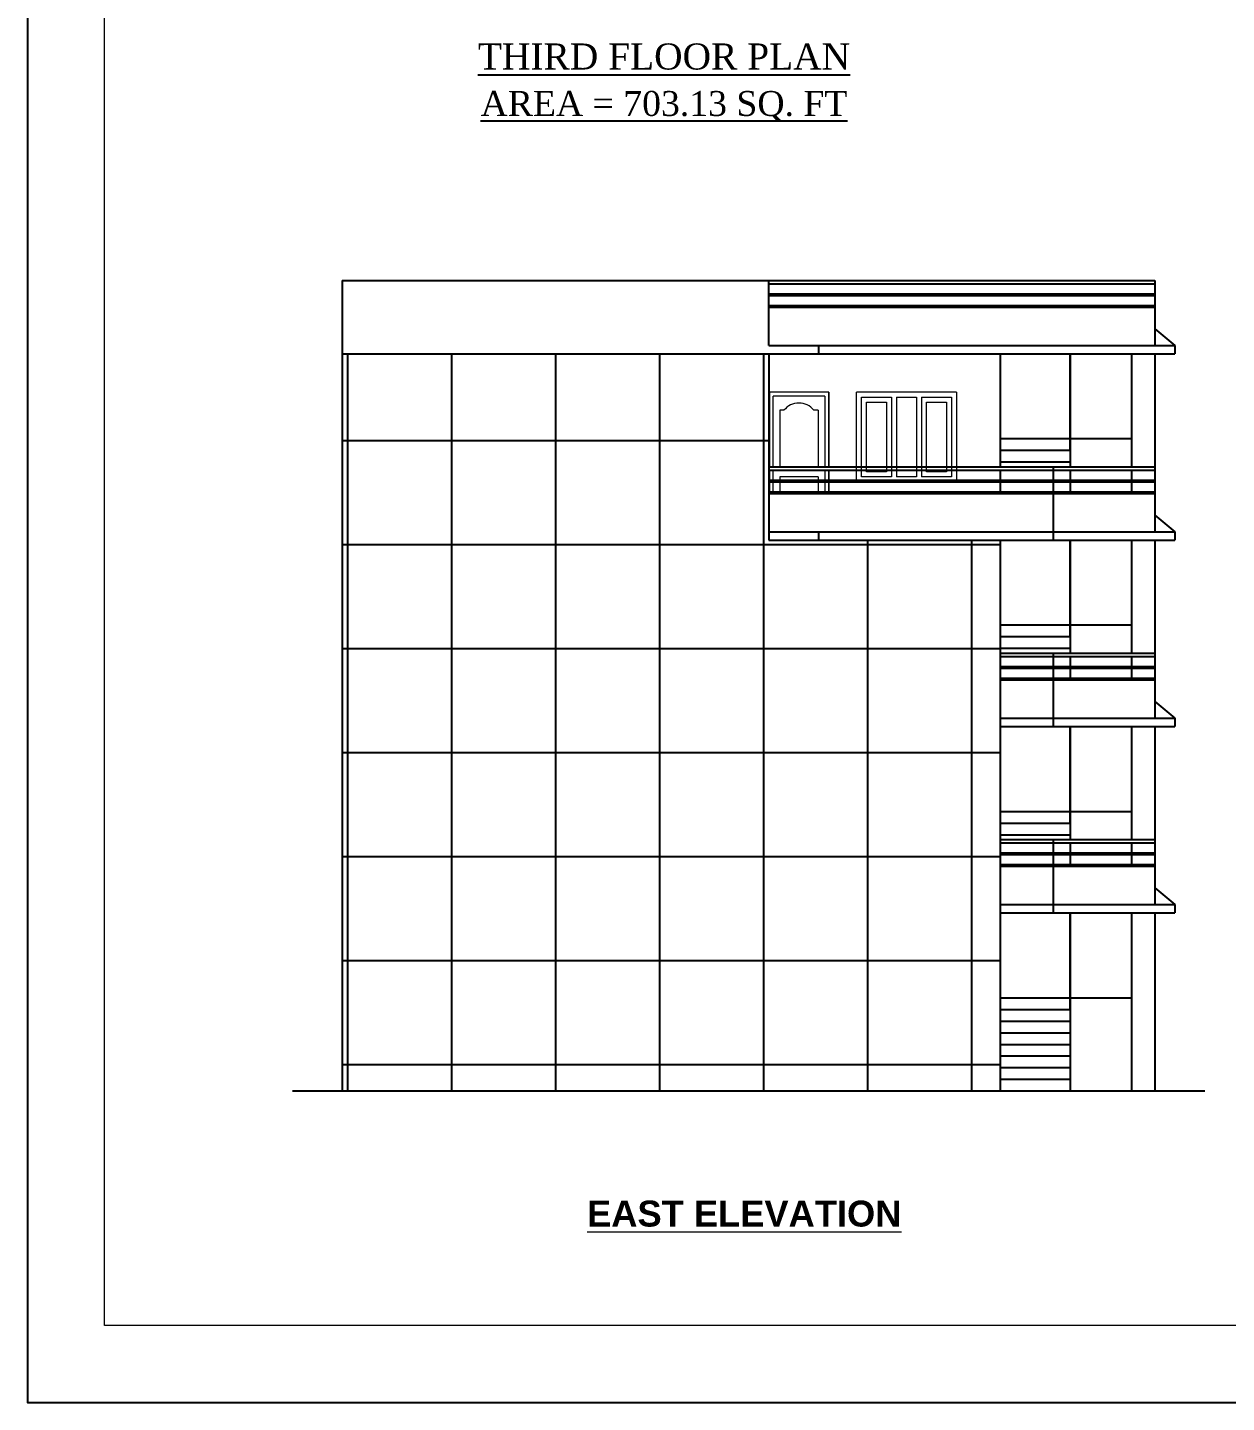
# Model space of a CAD drawing. Header units: inches. Extents: x -4597 to 93300, y -14139 to 5932.
# Drawn here: x -4597 to -3877, y -11124 to -10298 of the extents above; entities that cross this region are included whole.
import ezdxf

# ---------------------------------------------------------------- set-up
doc = ezdxf.new("R2010")
doc.units = ezdxf.units.IN
doc.header["$LTSCALE"] = 0.5
doc.header["$MEASUREMENT"] = 0
for name, color, linetype, lineweight in [('door', 202, 'Continuous', 5), ('ELE1', 3, 'Continuous', 9), ('TEXT', 220, 'Continuous', 9), ('Toilet', 7, 'Continuous', 25), ('win', 5, 'Continuous', 18)]:
    doc.layers.add(name, color=color, linetype=linetype, lineweight=lineweight)
doc.styles.add('ordinary', font='ARIALN.TTF')
doc.styles.get("Standard").update_dxf_attribs({"font": 'arial.ttf'})

msp = doc.modelspace()

# ---------------------------------------------------------------- hatches: boundary and pattern name
at = {"layer": 'Toilet'}
h = msp.add_hatch(dxfattribs=at)
h.set_pattern_fill('ANSI37', color=256, scale=500, angle=45, style=0)
h.set_pattern_definition([(90, (-16154.98, 3141.114), (-62.5, 0), []), (180, (-16154.98, 3141.114), (-4e-15, -62.5), [])])
h.paths.add_polyline_path([(-4408.21, -10825.26), (-4408.21, -10937.26), (-4012.78, -10937.26), (-4012.78, -10606.26), (-4151.78, -10606.26), (-4151.78, -10494.26), (-4408.21, -10494.26)])

# ---------------------------------------------------------------- linework, layer by layer
at = {"layer": 'Defpoints'}
msp.add_lwpolyline([(-1419.77, -8876.52), (-4597.37, -8876.52), (-4597.37, -11124.49), (-1419.77, -11124.49)], close=True, dxfattribs=at)
at = {"layer": 'door', "lineweight": 13}
for p, q in [((-4151.28, -10562.26), (-4151.28, -10517.26)), ((-4115.78, -10517.26), (-4151.28, -10517.26)), ((-4115.78, -10562.26), (-4115.78, -10517.26)), ((-4115.78, -10517.26), (-4115.78, -10562.26)), ((-4149.28, -10562.26), (-4149.28, -10519.76)), ((-4118.28, -10519.76), (-4149.28, -10519.76)), ((-4118.28, -10519.76), (-4118.28, -10562.26)), ((-4145.28, -10528.26), (-4145.28, -10562.26)), ((-4142.78, -10528.26), (-4145.28, -10528.26)), ((-4122.28, -10528.26), (-4124.78, -10528.26)), ((-4122.28, -10528.26), (-4122.28, -10562.26)), ((-4151.28, -10570.26), (-4151.28, -10564.26)), ((-4149.28, -10570.26), (-4149.28, -10564.26)), ((-4122.28, -10564.22), (-4145.28, -10564.22)), ((-4118.28, -10564.26), (-4118.28, -10570.26)), ((-4115.78, -10570.26), (-4115.78, -10564.26)), ((-4115.78, -10564.26), (-4115.78, -10570.26)), ((-4151.28, -10577.26), (-4151.28, -10571.26)), ((-4149.28, -10577.26), (-4149.28, -10571.26)), ((-4145.28, -10568.22), (-4145.28, -10570.26)), ((-4122.28, -10568.22), (-4145.28, -10568.22)), ((-4145.28, -10571.26), (-4145.28, -10577.26)), ((-4122.28, -10568.22), (-4122.28, -10570.26)), ((-4122.28, -10571.26), (-4122.28, -10577.26)), ((-4118.28, -10571.26), (-4118.28, -10577.26)), ((-4115.78, -10577.26), (-4115.78, -10571.26)), ((-4115.78, -10571.26), (-4115.78, -10577.26))]:
    msp.add_line(p, q, dxfattribs=at)
msp.add_arc((-4133.78, -10535.26), 11.4, 37.87498, 142.12502, dxfattribs=at)
at = {"layer": 'ELE1'}
msp.add_lwpolyline([(-4551.05, -8922.84), (-1466.09, -8922.84), (-1466.09, -11078.17), (-4551.05, -11078.17)], close=True, dxfattribs=at)
msp.add_lwpolyline([(-4551.05, -8922.84), (-1466.09, -8922.84), (-1466.09, -11078.17), (-4551.05, -11078.17)], close=True, dxfattribs=at)
at = {"layer": 'Toilet'}
for p, q in [((-4408.21, -10450.26), (-4408.21, -10489.26)), ((-4408.21, -10450.26), (-3919.78, -10450.26)), ((-4151.78, -10489.26), (-4151.78, -10450.26)), ((-4151.78, -10452.26), (-3919.78, -10452.26)), ((-3919.78, -10450.26), (-3919.78, -10489.26)), ((-4151.78, -10458.26), (-3919.78, -10458.26)), ((-4151.78, -10459.26), (-3919.78, -10459.26)), ((-4151.78, -10465.26), (-3919.78, -10465.26)), ((-4151.78, -10466.26), (-3919.78, -10466.26)), ((-3919.78, -10479.26), (-3907.78, -10489.26)), ((-4408.21, -10489.26), (-4408.21, -10937.26)), ((-4151.78, -10489.26), (-3907.78, -10489.26)), ((-4121.78, -10494.26), (-4121.78, -10489.26)), ((-3907.78, -10489.26), (-3907.78, -10494.26)), ((-4408.21, -10494.26), (-3907.78, -10494.26)), ((-4151.78, -10494.26), (-4151.78, -10606.26)), ((-4012.78, -10494.26), (-4012.78, -10562.26)), ((-3970.78, -10552.26), (-3970.78, -10494.26)), ((-3933.78, -10562.26), (-3933.78, -10494.26)), ((-3919.78, -10494.26), (-3919.78, -10601.26)), ((-4151.78, -10562.26), (-3919.78, -10562.26)), ((-4151.78, -10564.26), (-3919.78, -10564.26)), ((-4012.78, -10564.26), (-4012.78, -10570.26)), ((-3980.77, -10606.26), (-3980.77, -10562.26)), ((-3933.78, -10570.26), (-3933.78, -10564.26)), ((-4151.78, -10570.26), (-3919.78, -10570.26)), ((-4151.78, -10571.26), (-3919.78, -10571.26)), ((-4012.78, -10571.26), (-4012.78, -10577.26)), ((-3933.78, -10577.26), (-3933.78, -10571.26)), ((-4151.78, -10577.26), (-3919.78, -10577.26)), ((-4151.78, -10578.26), (-3919.78, -10578.26)), ((-3919.78, -10591.26), (-3907.78, -10601.26)), ((-4151.78, -10601.26), (-3907.78, -10601.26)), ((-4151.78, -10606.26), (-3907.78, -10606.26)), ((-4121.78, -10606.26), (-4121.78, -10601.26)), ((-4012.78, -10606.26), (-4012.78, -10937.26)), ((-3970.78, -10664.26), (-3970.78, -10606.26)), ((-3933.78, -10674.26), (-3933.78, -10606.26)), ((-3919.78, -10606.26), (-3919.78, -10713.26)), ((-3907.78, -10601.26), (-3907.78, -10606.26)), ((-4012.78, -10674.26), (-3919.78, -10674.26)), ((-3980.77, -10718.26), (-3980.77, -10674.26)), ((-4012.78, -10676.26), (-3919.78, -10676.26)), ((-4012.78, -10682.26), (-3919.78, -10682.26)), ((-4012.78, -10683.26), (-3919.78, -10683.26)), ((-3933.78, -10682.26), (-3933.78, -10676.26)), ((-3933.78, -10689.26), (-3933.78, -10683.26)), ((-4012.78, -10689.26), (-3919.78, -10689.26)), ((-4012.78, -10690.26), (-3919.78, -10690.26)), ((-3919.78, -10703.26), (-3907.78, -10713.26)), ((-4012.78, -10713.26), (-3907.78, -10713.26)), ((-3907.78, -10713.26), (-3907.78, -10718.26)), ((-4012.78, -10718.26), (-3907.78, -10718.26)), ((-3970.78, -10776.26), (-3970.78, -10718.26)), ((-3933.78, -10786.26), (-3933.78, -10718.26)), ((-3919.78, -10718.26), (-3919.78, -10825.26)), ((-4012.78, -10786.26), (-3919.78, -10786.26)), ((-4012.78, -10786.26), (-4012.78, -10825.26)), ((-4012.78, -10788.26), (-3919.78, -10788.26)), ((-3980.77, -10830.26), (-3980.77, -10786.26)), ((-3933.78, -10794.26), (-3933.78, -10788.26)), ((-4012.78, -10794.26), (-3919.78, -10794.26)), ((-4012.78, -10795.26), (-3919.78, -10795.26)), ((-3933.78, -10801.26), (-3933.78, -10795.26)), ((-4012.78, -10801.26), (-3919.78, -10801.26)), ((-4012.78, -10802.26), (-3919.78, -10802.26)), ((-3919.78, -10815.26), (-3907.78, -10825.26)), ((-4012.78, -10825.26), (-3907.78, -10825.26)), ((-4012.78, -10830.26), (-3907.78, -10830.26)), ((-3970.78, -10888.26), (-3970.78, -10830.26)), ((-3933.78, -10937.26), (-3933.78, -10830.26)), ((-3919.78, -10830.26), (-3919.78, -10937.26)), ((-3907.78, -10825.26), (-3907.78, -10830.26)), ((-4438.21, -10937.26), (-3889.78, -10937.26))]:
    msp.add_line(p, q, dxfattribs=at)
at = {"layer": 'Toilet', "color": 1}
for p, q in [((-3970.78, -10494.26), (-3970.78, -10562.26)), ((-4012.78, -10545.26), (-3933.78, -10545.26)), ((-4012.78, -10552.26), (-3970.78, -10552.26)), ((-4012.78, -10559.26), (-3970.78, -10559.26)), ((-3970.78, -10564.26), (-3970.78, -10570.26)), ((-3970.78, -10571.26), (-3970.78, -10577.26)), ((-3970.78, -10606.26), (-3970.78, -10674.26)), ((-4012.78, -10657.26), (-3933.78, -10657.26)), ((-4012.78, -10664.26), (-3970.78, -10664.26)), ((-4012.78, -10671.26), (-3970.78, -10671.26)), ((-3970.78, -10676.26), (-3970.78, -10682.26)), ((-3970.78, -10683.26), (-3970.78, -10689.26)), ((-3970.78, -10718.26), (-3970.78, -10786.26)), ((-4012.78, -10769.26), (-3933.78, -10769.26)), ((-4012.78, -10776.26), (-3970.78, -10776.26)), ((-4012.78, -10783.26), (-3970.78, -10783.26)), ((-3970.78, -10788.26), (-3970.78, -10794.26)), ((-3970.78, -10795.26), (-3970.78, -10801.26)), ((-3970.78, -10830.26), (-3970.78, -10937.26)), ((-4012.78, -10881.26), (-3933.78, -10881.26)), ((-4012.78, -10888.26), (-3970.78, -10888.26)), ((-4012.78, -10895.26), (-3970.78, -10895.26)), ((-4012.78, -10902.26), (-3970.78, -10902.26)), ((-4012.78, -10909.26), (-3970.78, -10909.26)), ((-4012.78, -10916.26), (-3970.78, -10916.26)), ((-4012.78, -10923.26), (-3970.78, -10923.26)), ((-4012.78, -10930.26), (-3970.78, -10930.26))]:
    msp.add_line(p, q, dxfattribs=at)
at = {"layer": 'win'}
for p, q in [((-4039.14, -10517.26), (-4099.14, -10517.26)), ((-4099.14, -10571.26), (-4099.14, -10517.26)), ((-4039.14, -10517.26), (-4039.14, -10571.26)), ((-4096.14, -10568.26), (-4096.14, -10520.26)), ((-4096.14, -10520.26), (-4078.14, -10520.26)), ((-4093.14, -10565.26), (-4093.14, -10523.26)), ((-4093.14, -10523.26), (-4081.14, -10523.26)), ((-4081.14, -10523.26), (-4081.14, -10565.26)), ((-4078.14, -10520.26), (-4078.14, -10568.26)), ((-4075.14, -10520.26), (-4063.14, -10520.26)), ((-4075.14, -10520.26), (-4075.14, -10568.26)), ((-4063.14, -10520.26), (-4063.14, -10568.26)), ((-4060.14, -10520.26), (-4042.14, -10520.26)), ((-4060.14, -10520.26), (-4060.14, -10568.26)), ((-4057.14, -10523.26), (-4045.14, -10523.26)), ((-4057.14, -10565.26), (-4057.14, -10523.26)), ((-4045.14, -10523.26), (-4045.14, -10565.26)), ((-4042.14, -10520.26), (-4042.14, -10568.26)), ((-4081.14, -10565.26), (-4093.14, -10565.26)), ((-4045.14, -10565.26), (-4057.14, -10565.26)), ((-4039.14, -10571.26), (-4099.14, -10571.26)), ((-4078.14, -10568.26), (-4096.14, -10568.26)), ((-4042.14, -10568.26), (-4060.14, -10568.26))]:
    msp.add_line(p, q, dxfattribs=at)
for points in [[(-4045.14, -10523.26), (-4045.14, -10565.26)], [(-4063.14, -10568.26), (-4075.14, -10568.26)]]:
    msp.add_lwpolyline(points, dxfattribs=at)

# ---------------------------------------------------------------- texts
at = {"attachment_point": 2}
for s, insert, char_height in [('{\\fTimes New Roman|b0|i0|c0|p18;\\LTHIRD FLOOR PLAN}', (-4214.86, -10307.78), 15.68), ('{\\fTimes New Roman|b0|i0|c0|p18;\\LAREA = 703.13 SQ. FT}', (-4214.86, -10336.36), 15)]:
    msp.add_mtext_dynamic_manual_height_columns(s, width=359.7895, gutter_width=50, heights=[0], dxfattribs=dict(at, insert=insert, char_height=char_height))
at = {"layer": 'TEXT', "insert": (-4166.63, -11018.98), "char_height": 15.6, "width": 285.7596, "attachment_point": 8, "rotation": 359.99961, "style": 'ordinary'}
msp.add_mtext('{\\fArial TUR|b1|i0|c0|p34;\\LEAST ELEVATION}', dxfattribs=at)

doc.saveas('drawing.dxf')
